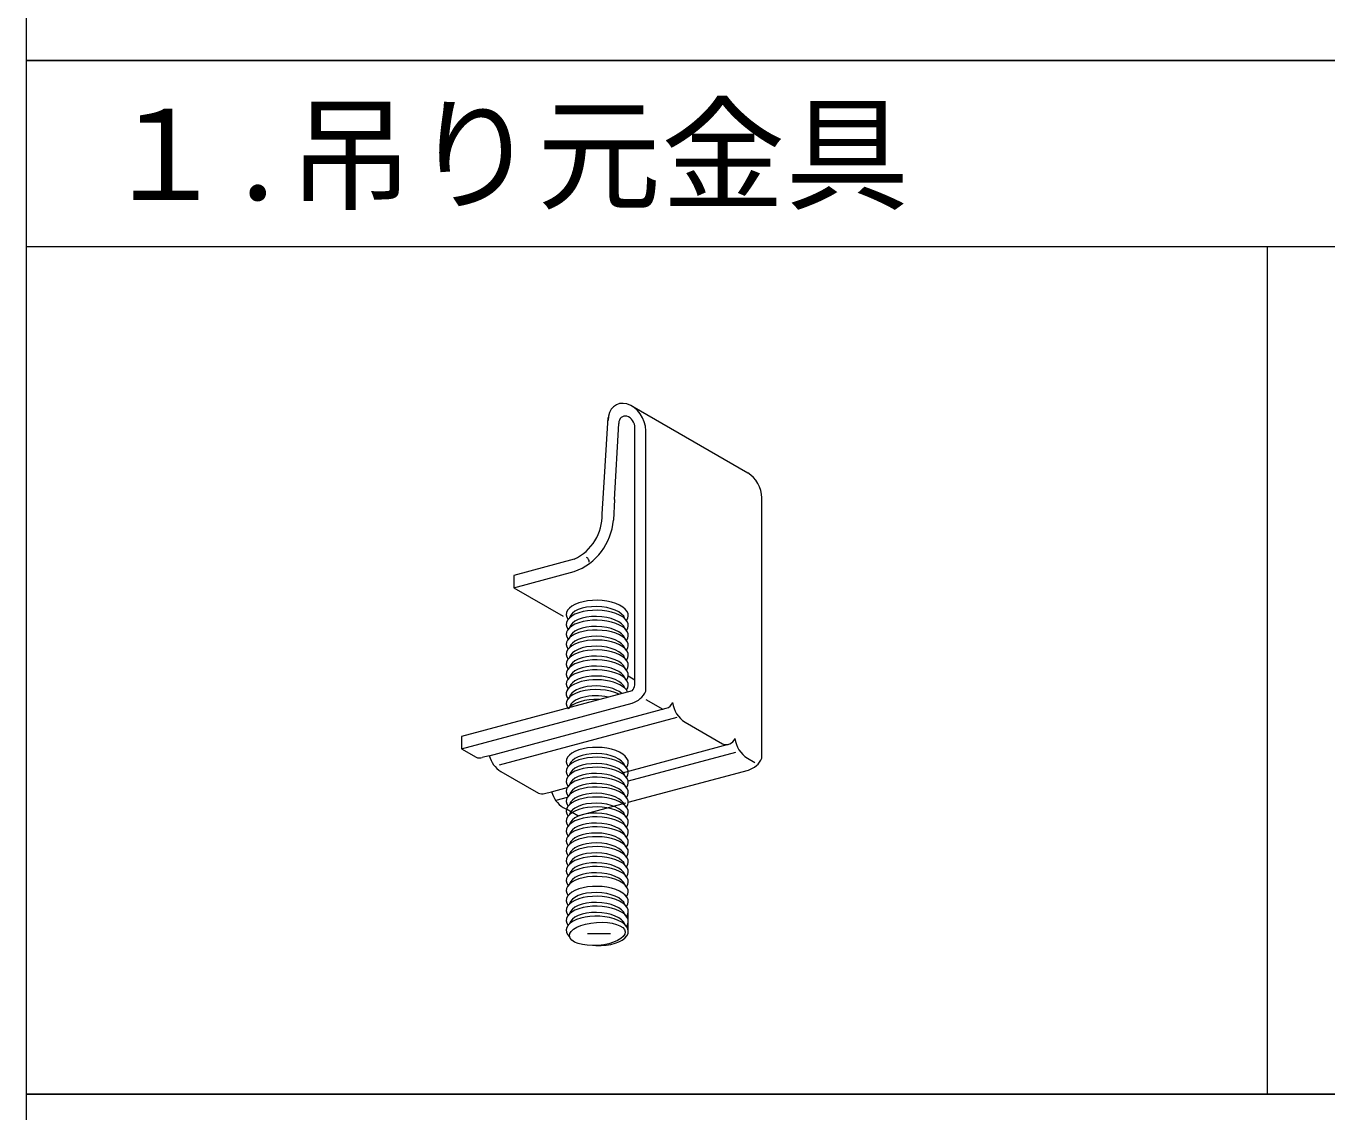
# Model space of a CAD drawing. Units: millimetres at full size; details may follow other scales. Extents: x -1379 to 1379, y -984 to 973.
# Drawn here: x -1378.8 to -1221.6, y 680.7 to 812 of the extents above; entities that cross this region are included whole.
import ezdxf
from ezdxf.enums import TextEntityAlignment as Align

# ---------------------------------------------------------------- set-up
doc = ezdxf.new("R2010")
doc.units = ezdxf.units.MM
doc.header["$LTSCALE"] = 5
doc.linetypes.add('DASHED1', pattern=[1.8, 1.2, -0.6])
for name, color, linetype, lineweight in [('0-3_太線２', 3, 'Continuous', 18), ('2-2_太線１', 3, 'Continuous', 18), ('5-1_中線', 7, 'Continuous', 18), ('5-2_太線１', 3, 'Continuous', 18), ('5-6_文字', 7, 'Continuous', 18)]:
    doc.layers.add(name, color=color, linetype=linetype, lineweight=lineweight)
doc.styles.add('ＭＳ ゴシック', font='')
doc.styles.get('ＭＳ ゴシック').set_extended_font_data('MS Gothic')

msp = doc.modelspace()

# ---------------------------------------------------------------- linework, layer by layer
at = {"layer": '0-3_太線２'}
msp.add_lwpolyline([(-1378.845, 972.675), (-1378.845, -971.85), (1378.845, -971.85)], dxfattribs=at)
at = {"layer": '2-2_太線１'}
msp.add_line((-1378.845, 807.819), (-5, 807.819), dxfattribs=at)
at = {"layer": '5-1_中線', "color": 3}
for p, q in [((-1305.625, 766.042), (-1291.596, 757.942)), ((-1309.044, 755.519), (-1308.477, 764.638)), ((-1307.711, 754.75), (-1307.196, 763.928)), ((-1305.24, 732.307), (-1305.24, 763.404)), ((-1303.936, 731.554), (-1303.936, 763.054)), ((-1309.2, 753.001), (-1309.044, 755.519)), ((-1289.906, 723.454), (-1289.906, 754.954)), ((-1289.906, 723.454), (-1289.906, 754.954)), ((-1307.711, 754.75), (-1307.853, 752.223)), ((-1312.576, 747.52), (-1319.874, 745.564)), ((-1319.874, 744.064), (-1312.576, 746.02)), ((-1305.566, 731.616), (-1326.189, 726.09)), ((-1326.189, 724.59), (-1305.566, 730.116)), ((-1326.189, 726.09), (-1326.189, 724.59)), ((-1326.189, 724.59), (-1324.441, 723.582)), ((-1322.851, 723.758), (-1323.704, 723.529)), ((-1321.441, 721.849), (-1316.907, 719.232)), ((-1306.046, 718.128), (-1291.536, 722.016)), ((-1316.17, 719.179), (-1315.317, 719.408)), ((-1313.906, 717.499), (-1313.519, 717.276))]:
    msp.add_line(p, q, dxfattribs=at)
at = {"layer": '5-1_中線'}
msp.add_line((-1306.05, 733.412), (-1305.24, 732.944), dxfattribs=at)
at = {"layer": '5-1_中線', "color": 4, "lineweight": 9}
for p, q in [((-1303.936, 730.553), (-1301.893, 729.373)), ((-1322.851, 723.758), (-1301.451, 729.492)), ((-1300.191, 728.371), (-1321.647, 722.622)), ((-1299.188, 727.812), (-1294.654, 725.194)), ((-1306.899, 721.663), (-1293.917, 725.142)), ((-1293.101, 724.155), (-1306.058, 720.683)), ((-1291.653, 723.462), (-1290.762, 722.947)), ((-1315.317, 719.408), (-1313.417, 719.917)), ((-1313.421, 718.71), (-1314.805, 718.34))]:
    msp.add_line(p, q, dxfattribs=at)
at = {"layer": '5-1_中線', "color": 3, "linetype": 'DASHED1'}
for q in [(-1313.519, 717.276), (-1306.046, 718.128)]:
    msp.add_line((-1312.159, 716.49), q, dxfattribs=at)
at = {"layer": '5-1_中線', "color": 3}
msp.add_lwpolyline([(-1319.874, 745.564), (-1319.874, 744.064), (-1313.927, 740.631)], dxfattribs=at)
for centre, radius, start, end in [((-1315.09, 752.848), 5.892, 295.25879, 1.48219), ((-1315.045, 752.8), 7.215, 290.01184, 355.41513), ((-1311.428, 747.164), 0.669, 0.98004, 59.01996), ((-1306.828, 732.634), 1.621, 321.1125, 348.38038), ((-1306.356, 732.655), 2.659, 287.29417, 335.55347), ((-1323.997, 724.622), 1.132, 246.87391, 285), ((-1319.695, 724.615), 3.271, 195.19338, 237.73831), ((-1292.327, 724.555), 2.659, 287.29417, 335.55347), ((-1316.463, 720.272), 1.132, 246.87391, 285), ((-1312.16, 720.265), 3.271, 195.19338, 237.73831)]:
    msp.add_arc(centre, radius, start, end, dxfattribs=at)
at = {"layer": '5-1_中線', "color": 4, "lineweight": 9}
for centre, radius, start, end in [((-1301.744, 730.585), 1.132, 285, 338.92355), ((-1297.442, 730.578), 3.271, 187.01752, 237.73831), ((-1294.21, 726.235), 1.132, 246.87391, 338.92355), ((-1289.908, 726.228), 3.271, 187.01752, 237.73831)]:
    msp.add_arc(centre, radius, start, end, dxfattribs=at)
at = {"layer": '5-1_中線', "color": 3}
for centre, major_axis, end_param in [((-1306.218, 763.666), (-1.273, 2.52), 7.2622048), ((-1306.218, 763.666), (-0.546, 1.08), 7.2622048), ((-1292.188, 755.566), (-1.273, 2.52), 5.4286545)]:
    msp.add_ellipse(centre, major_axis=major_axis, ratio=0.751651, start_param=4.1206122, end_param=end_param, dxfattribs=at)
at = {"layer": '5-1_中線'}
for centre, start_param, end_param in [((-1309.797, 740.767), 2.8085354, 6.637984), ((-1309.797, 739.567), 2.8085354, 6.637984), ((-1309.797, 738.367), 2.8085354, 6.637984), ((-1309.797, 737.167), 2.8085354, 6.637984), ((-1309.797, 735.967), 2.8085354, 6.637984), ((-1309.797, 734.767), 2.8085354, 6.637984), ((-1309.797, 733.567), 2.8085354, 6.637984), ((-1309.797, 732.367), 2.8085354, 6.637984), ((-1309.797, 731.167), 3.3589222, 6.637984), ((-1309.797, 729.967), 3.9454684, 6.637984), ((-1309.797, 728.767), 4.6663466, 5.9501281), ((-1309.797, 722.985), 2.8085354, 6.637984), ((-1309.797, 721.785), 2.8085354, 6.637984), ((-1309.797, 720.585), 2.8085354, 6.637984), ((-1309.797, 719.385), 2.8085354, 6.637984), ((-1309.797, 718.185), 2.8085354, 6.637984), ((-1309.797, 716.985), 2.8085354, 6.637984), ((-1309.797, 715.785), 2.8085354, 6.637984), ((-1309.797, 714.585), 2.8085354, 6.637984), ((-1309.797, 713.385), 2.8085354, 6.637984), ((-1309.797, 712.185), 2.8085354, 6.637984), ((-1309.797, 710.985), 2.8085354, 6.637984), ((-1309.797, 709.785), 2.8085354, 6.637984), ((-1309.797, 708.585), 2.8085354, 6.637984), ((-1309.797, 707.385), 2.8085354, 6.637984), ((-1309.797, 706.185), 2.8085354, 6.637984), ((-1309.797, 704.985), 2.8085354, 6.637984), ((-1309.797, 702.585), 1.5365589, 6.7586014), ((-1309.797, 703.785), 2.8085354, 6.637984)]:
    msp.add_ellipse(centre, major_axis=(-3.752, 0.086), ratio=0.474095, start_param=start_param, end_param=end_param, dxfattribs=at)
at = {"layer": '5-1_中線', "color": 4, "lineweight": 9}
for centre, start_param in [((-1309.797, 740.167), 3.3063074), ((-1309.797, 738.967), 3.3063074), ((-1309.797, 737.767), 3.3063074), ((-1309.797, 736.567), 3.3063074), ((-1309.797, 735.367), 3.3063074), ((-1309.797, 734.167), 3.3063074), ((-1309.797, 732.967), 3.3063074), ((-1309.797, 731.767), 3.3063074), ((-1309.797, 730.567), 3.6628584), ((-1309.797, 729.367), 4.3328817), ((-1309.797, 722.385), 3.3063074), ((-1309.797, 721.185), 3.3063074), ((-1309.797, 719.985), 3.3063074), ((-1309.797, 718.785), 3.3063074), ((-1309.797, 717.585), 3.3063074), ((-1309.797, 716.385), 3.3063074), ((-1309.797, 715.185), 3.3063074), ((-1309.797, 713.985), 3.3063074), ((-1309.797, 712.785), 3.3063074), ((-1309.797, 711.585), 3.3063074), ((-1309.797, 710.385), 3.3063074), ((-1309.797, 709.185), 3.3063074), ((-1309.797, 707.985), 3.3063074), ((-1309.797, 705.585), 3.3063074), ((-1309.797, 704.385), 3.3063074), ((-1309.797, 703.185), 3.3063074)]:
    msp.add_ellipse(centre, major_axis=(-3.376, 0.116), ratio=0.480772, start_param=start_param, end_param=6.199311, dxfattribs=at)
msp.add_ellipse((-1309.797, 702.21), major_axis=(-3.375, -0.245), ratio=0.410193, dxfattribs=at)
at = {"layer": '5-2_太線１'}
for p, q in [((-1378.845, 807.819), (-1378.845, 682.819)), ((0, 807.819), (-1378.845, 807.819)), ((0, 785.27), (-1378.845, 785.27)), ((-1378.845, 682.819), (0, 682.819))]:
    msp.add_line(p, q, dxfattribs=at)
at = {"layer": '5-2_太線１', "color": 4, "lineweight": 9}
msp.add_line((-1228.845, 785.27), (-1228.845, 682.819), dxfattribs=at)
at = {"layer": '5-2_太線１'}
msp.add_lwpolyline([(0, 682.819), (-1378.845, 682.819), (-1378.845, 557.819)], dxfattribs=at)
at = {"layer": '5-6_文字', "color": 4, "lineweight": 9}
for p, q in [((-1306.046, 702.518), (-1306.046, 704.918)), ((-1308.217, 702.21), (-1310.964, 702.21))]:
    msp.add_line(p, q, dxfattribs=at)

# ---------------------------------------------------------------- texts
at = {"layer": '5-6_文字', "style": 'ＭＳ ゴシック'}
msp.add_text('１.吊り元金具', height=11, dxfattribs=at).set_placement((-1369.581, 787.643), align=Align.BOTTOM_LEFT)

doc.saveas('drawing.dxf')
